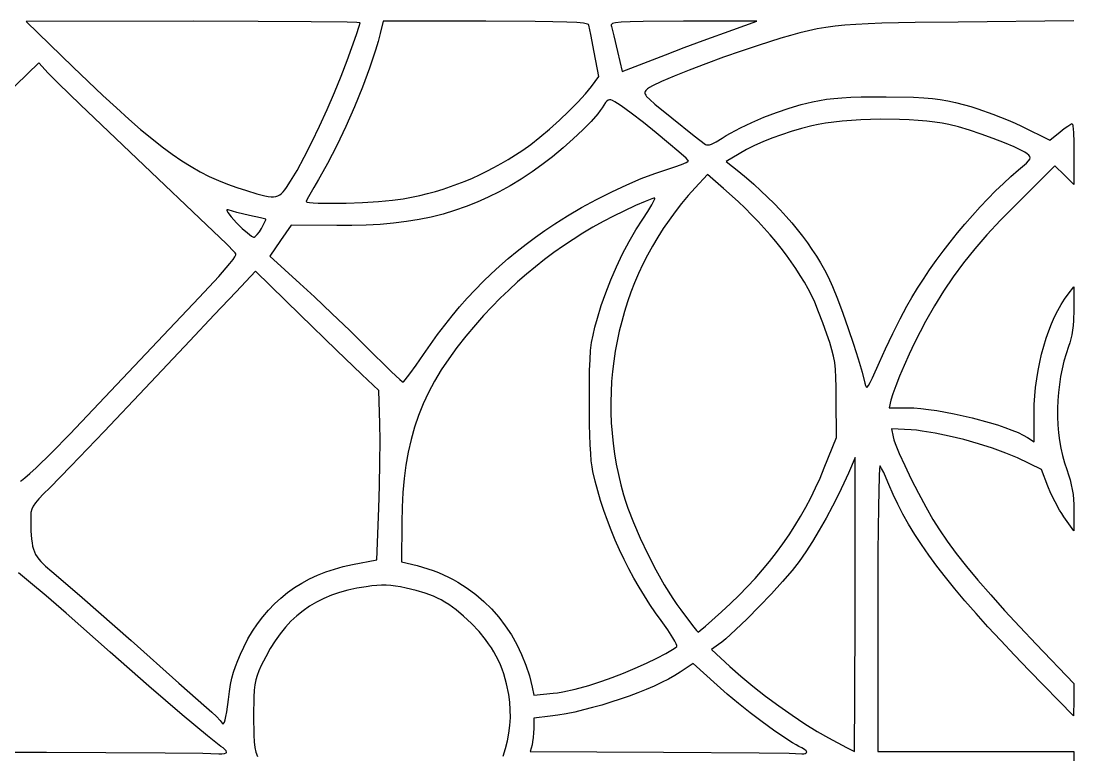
# Model space of a CAD drawing. Extents: x 0 to 2298, y -1902 to 396.
# Drawn here: x 1477 to 2298, y -745 to -172 of the extents above; entities that cross this region are included whole.
import ezdxf

# ---------------------------------------------------------------- set-up
doc = ezdxf.new("R2010")
doc.units = 0

msp = doc.modelspace()

# ---------------------------------------------------------------- linework, layer by layer
at = {"layer": 'Layer 1'}
for p, q in [((1611.0415, -171.833744), (1480.6015, -172.05558)), ((1480.6015, -172.05558), (1517.2044, -207.54938)), ((1661.616798, -171.913466), (1611.0415, -171.833744)), ((1703.020487, -172.138768), (1661.616798, -171.913466)), ((1730.989183, -172.488853), (1703.020487, -172.138768)), ((1738.6031, -172.70419), (1730.989183, -172.488853)), ((1759.22818, -171.833594), (1756.78798, -181.372544)), ((1839.08918, -171.833594), (1759.22818, -171.833594)), ((1877.688673, -171.972242), (1839.08918, -171.833594)), ((1891.591557, -172.161149), (1877.688673, -171.972242)), ((1902.312477, -172.443644), (1891.591557, -172.161149)), ((1910.163391, -172.830124), (1902.312477, -172.443644)), ((1944.933637, -172.415774), (1940.483493, -172.905806)), ((1951.931433, -172.102517), (1944.933637, -172.415774)), ((1962.004608, -171.927041), (1951.931433, -172.102517)), ((1993.488, -171.833454), (1962.004608, -171.927041)), ((2050.7217, -171.833454), (1993.488, -171.833454)), ((2031.8656, -178.488534), (2050.7217, -171.833454)), ((2207.771888, -172.497012), (2174.302267, -172.841898)), ((2298.059188, -171.387832), (2207.771888, -172.497012)), ((1738.236962, -182.121399), (1740.444939, -175.650018)), ((1741.2595, -172.942924), (1738.6031, -172.70419)), ((1740.444939, -175.650018), (1741.2595, -172.942924)), ((1915.456258, -173.330989), (1910.163391, -172.830124)), ((1918.503035, -173.956636), (1915.456258, -173.330989)), ((1919.281626, -174.319502), (1918.503035, -173.956636)), ((1919.61568, -174.717464), (1919.281626, -174.319502)), ((1921.140801, -182.038089), (1919.61568, -174.717464)), ((1937.115251, -174.572177), (1937.0409, -175.160183)), ((1937.0409, -175.160183), (1937.1417, -175.826504)), ((1937.430721, -174.05761), (1937.115251, -174.572177)), ((1937.1417, -175.826504), (1939.082765, -183.091649)), ((1938.053273, -173.611609), (1937.430721, -174.05761)), ((1939.048876, -173.229299), (1938.053273, -173.611609)), ((1940.483493, -172.905806), (1939.048876, -173.229299)), ((2008.656082, -186.835208), (2031.86567, -178.488604)), ((2031.86567, -178.488604), (2031.8656, -178.488534)), ((2090.904606, -179.176589), (2084.112169, -180.857478)), ((2097.616439, -177.756965), (2090.904606, -179.176589)), ((2104.463441, -176.573909), (2097.616439, -177.756965)), ((2111.661388, -175.602723), (2104.463441, -176.573909)), ((2119.426054, -174.818713), (2111.661388, -175.602723)), ((2127.973212, -174.197181), (2119.426054, -174.818713)), ((2137.518638, -173.713429), (2127.973212, -174.197181)), ((2148.278107, -173.342763), (2137.518638, -173.713429)), ((2174.302267, -172.841898), (2148.278107, -173.342763)), ((1731.055, -202.447124), (1738.236962, -182.121399)), ((1755.099459, -187.61027), (1753.127253, -194.224294)), ((1756.78798, -181.372544), (1755.099459, -187.61027)), ((1923.83056, -196.013764), (1921.140801, -182.038089)), ((1939.082765, -183.091649), (1942.02209, -195.348104)), ((1993.900534, -192.370714), (2008.656082, -186.835208)), ((2069.422384, -185.101836), (2051.820888, -190.687612)), ((2077.023353, -182.824328), (2069.422384, -185.101836)), ((2084.112169, -180.857478), (2077.023353, -182.824328)), ((1753.127253, -194.224294), (1748.424069, -208.360272)), ((1927.37994, -214.869864), (1923.83056, -196.013764)), ((1942.02209, -195.348104), (1945.57147, -211.098504)), ((1979.29057, -198.010204), (1993.900534, -192.370714)), ((2038.522441, -195.075818), (2024.670266, -199.921557)), ((2051.820888, -190.687612), (2038.522441, -195.075818)), ((1490.35971, -204.221324), (1463.51751, -230.619824)), ((1497.6803, -212.207424), (1490.35971, -204.221324)), ((1726.428488, -214.53242), (1731.055, -202.447124)), ((1945.57147, -211.098504), (1979.29057, -198.010204)), ((2010.896077, -204.975265), (1997.831588, -209.987374)), ((2024.670266, -199.921557), (2010.896077, -204.975265)), ((1505.839739, -220.384155), (1497.6803, -212.207424)), ((1517.2044, -207.54938), (1540.506702, -229.793202)), ((1748.424069, -208.360272), (1742.863003, -223.338542)), ((1997.831588, -209.987374), (1986.108511, -214.70832)), ((1522.692362, -236.692574), (1505.839739, -220.384155)), ((1721.162475, -227.379415), (1726.428488, -214.53242)), ((1921.6122, -222.634124), (1927.37994, -214.869864)), ((1976.35856, -218.888535), (1969.213448, -222.278455)), ((1986.108511, -214.70832), (1976.35856, -218.888535)), ((1540.506702, -229.793202), (1550.970794, -239.463053)), ((1715.44933, -240.564363), (1721.162475, -227.379415)), ((1742.863003, -223.338542), (1736.628631, -238.717169)), ((1910.91898, -234.894036), (1916.885599, -228.372838)), ((1916.885599, -228.372838), (1921.6122, -222.634124)), ((1963.294501, -227.16576), (1963.25984, -227.839067)), ((1963.25984, -227.839067), (1963.464345, -228.590364)), ((1963.542333, -226.539247), (1963.294501, -227.16576)), ((1963.464345, -228.590364), (1963.934013, -229.450846)), ((1963.977339, -225.928332), (1963.542333, -226.539247)), ((1963.934013, -229.450846), (1964.694842, -230.451708)), ((1965.304888, -224.628512), (1963.977339, -225.928332)), ((1966.815117, -223.599064), (1965.304888, -224.628512)), ((1969.213448, -222.278455), (1966.815117, -223.599064)), ((1572.6609, -284.304124), (1522.692362, -236.692574)), ((1904.052892, -241.877966), (1910.91898, -234.894036)), ((1932.65829, -235.267595), (1930.04132, -239.271044)), ((1933.695112, -234.07306), (1932.65829, -235.267595)), ((1934.672144, -233.364658), (1933.695112, -234.07306)), ((1935.680371, -233.103394), (1934.672144, -233.364658)), ((1936.810781, -233.250273), (1935.680371, -233.103394)), ((1938.154362, -233.766302), (1936.810781, -233.250273)), ((1939.8021, -234.612484), (1938.154362, -233.766302)), ((1941.919392, -235.883807), (1939.8021, -234.612484)), ((1944.854922, -237.878482), (1941.919392, -235.883807)), ((1952.64777, -243.603747), (1944.854922, -237.878482)), ((1964.694842, -230.451708), (1967.193963, -232.999359)), ((1967.193963, -232.999359), (1971.16968, -236.482883)), ((1971.16968, -236.482883), (1984.382788, -247.255812)), ((2075.80685, -239.578198), (2085.252216, -236.750235)), ((2085.252216, -236.750235), (2093.969688, -234.611182)), ((2093.969688, -234.611182), (2099.423308, -233.548363)), ((2099.423308, -233.548363), (2104.947115, -232.680517)), ((2104.947115, -232.680517), (2110.75688, -231.994645)), ((2110.75688, -231.994645), (2117.068375, -231.477749)), ((2117.068375, -231.477749), (2124.097373, -231.116832)), ((2124.097373, -231.116832), (2132.059643, -230.898896)), ((2132.059643, -230.898896), (2151.647088, -230.839972)), ((2151.647088, -230.839972), (2172.908691, -231.155395)), ((2172.908691, -231.155395), (2180.85406, -231.498981)), ((2180.85406, -231.498981), (2187.639988, -232.032341)), ((2187.639988, -232.032341), (2193.739609, -232.804868)), ((2193.739609, -232.804868), (2199.62606, -233.865955)), ((2199.62606, -233.865955), (2205.772474, -235.264995)), ((2205.772474, -235.264995), (2212.651988, -237.051382)), ((2212.651988, -237.051382), (2217.560981, -238.412292)), ((1550.970794, -239.463053), (1560.746633, -248.238953)), ((1709.481425, -253.663524), (1715.44933, -240.564363)), ((1736.628631, -238.717169), (1729.905528, -254.054218)), ((1896.627887, -249.004874), (1904.052892, -241.877966)), ((1926.522271, -244.073013), (1921.355051, -249.943433)), ((1928.509589, -241.518162), (1926.522271, -244.073013)), ((1930.04132, -239.271044), (1928.509589, -241.518162)), ((1962.11479, -250.919998), (1952.64777, -243.603747)), ((2056.146638, -246.728932), (2065.987141, -242.95209)), ((2065.987141, -242.95209), (2075.80685, -239.578198)), ((2217.560981, -238.412292), (2223.015894, -240.118952)), ((2223.015894, -240.118952), (2234.835588, -244.288769)), ((2234.835588, -244.288769), (2246.655282, -248.999318)), ((1560.746633, -248.238953), (1569.911557, -256.17647)), ((1703.451129, -266.253153), (1709.481425, -253.663524)), ((1729.905528, -254.054218), (1722.878268, -268.907753)), ((1888.984515, -255.955007), (1896.627887, -249.004874)), ((1921.355051, -249.943433), (1914.888009, -256.557349)), ((1972.190129, -258.958953), (1962.11479, -250.919998)), ((1984.382788, -247.255812), (2001.713725, -261.176024)), ((2037.81745, -254.919541), (2046.638891, -250.765743)), ((2046.638891, -250.765743), (2056.146638, -246.728932)), ((2093.53438, -253.469204), (2085.452974, -255.577077)), ((2098.622489, -252.333216), (2093.53438, -253.469204)), ((2104.343284, -251.337933), (2098.622489, -252.333216)), ((2110.606751, -250.48368), (2104.343284, -251.337933)), ((2117.322878, -249.770783), (2110.606751, -250.48368)), ((2124.401654, -249.199566), (2117.322878, -249.770783)), ((2131.753065, -248.770354), (2124.401654, -249.199566)), ((2146.913742, -248.339246), (2131.753065, -248.770354)), ((2162.084813, -248.48006), (2146.913742, -248.339246)), ((2169.449214, -248.765749), (2162.084813, -248.48006)), ((2176.546175, -249.195394), (2169.449214, -248.765749)), ((2183.285685, -249.769318), (2176.546175, -249.195394)), ((2189.577731, -250.487848), (2183.285685, -249.769318)), ((2195.3323, -251.351309), (2189.577731, -250.487848)), ((2200.45938, -252.360024), (2195.3323, -251.351309)), ((2207.948507, -254.269879), (2200.45938, -252.360024)), ((2216.573679, -256.866047), (2207.948507, -254.269879)), ((2246.655282, -248.999318), (2252.110195, -251.381893)), ((2252.110195, -251.381893), (2257.019188, -253.689082)), ((2257.019188, -253.689082), (2279.202788, -264.559082)), ((2290.457503, -255.623254), (2293.372567, -253.578204)), ((2293.372567, -253.578204), (2295.580529, -252.198664)), ((2295.580529, -252.198664), (2296.727838, -251.692602)), ((2296.727838, -251.692602), (2296.976104, -252.175701)), ((2296.976104, -252.175701), (2297.216571, -253.560874)), ((2297.216571, -253.560874), (2297.642913, -258.652702)), ((1569.911557, -256.17647), (1578.542907, -263.331171)), ((1874.404871, -268.045935), (1881.463327, -262.408611)), ((1881.463327, -262.408611), (1888.984515, -255.955007)), ((1914.888009, -256.557349), (1907.4695, -263.589806)), ((1981.807933, -266.85233), (1972.190129, -258.958953)), ((2001.713725, -261.176024), (2010.559388, -268.108412)), ((2023.647688, -263.006182), (2026.645504, -261.056823)), ((2026.645504, -261.056823), (2030.035866, -259.047348)), ((2030.035866, -259.047348), (2037.81745, -254.919541)), ((2069.872475, -260.406335), (2062.477367, -263.091326)), ((2077.548341, -257.89552), (2069.872475, -260.406335)), ((2085.452974, -255.577077), (2077.548341, -257.89552)), ((2225.786372, -259.940553), (2216.573679, -256.866047)), ((2235.038061, -263.285426), (2225.786372, -259.940553)), ((2279.202788, -264.559082), (2287.188888, -258.125842)), ((2287.188888, -258.125842), (2290.457503, -255.623254)), ((2297.642913, -258.652702), (2297.944473, -266.198605)), ((1578.542907, -263.331171), (1586.71802, -269.758623)), ((1586.71802, -269.758623), (1594.514237, -275.514392)), ((1697.550812, -277.909508), (1703.451129, -266.253153)), ((1722.878268, -268.907753), (1715.731427, -282.83584)), ((1868.1497, -272.547224), (1874.404871, -268.045935)), ((1899.447874, -270.71585), (1891.171484, -277.610524)), ((1907.4695, -263.589806), (1899.447874, -270.71585)), ((1989.902348, -273.731849), (1981.807933, -266.85233)), ((2010.559388, -268.108412), (2011.294652, -268.389606)), ((2011.294652, -268.389606), (2012.323676, -268.403038)), ((2012.323676, -268.403038), (2013.628261, -268.151306)), ((2013.628261, -268.151306), (2015.190209, -267.63701)), ((2015.190209, -267.63701), (2019.013407, -265.831126)), ((2019.013407, -265.831126), (2023.647688, -263.006182)), ((2048.7374, -268.911047), (2042.496526, -272.009382)), ((2055.415012, -265.932296), (2048.7374, -268.911047)), ((2062.477367, -263.091326), (2055.415012, -265.932296)), ((2243.780221, -266.692693), (2235.038061, -263.285426)), ((2251.464328, -269.95438), (2243.780221, -266.692693)), ((2257.541855, -272.862515), (2251.464328, -269.95438)), ((2297.944473, -266.198605), (2298.058858, -275.429102)), ((1594.514237, -275.514392), (1602.008897, -280.654048)), ((1691.972846, -288.208846), (1697.550812, -277.909508)), ((1856.730344, -279.700144), (1868.1497, -272.547224)), ((1891.171484, -277.610524), (1882.988682, -283.948873)), ((1995.407522, -278.729227), (1989.902348, -273.731849)), ((1996.856064, -280.250776), (1995.407522, -278.729227)), ((2036.74438, -275.209104), (2026.76176, -281.198674)), ((2042.496526, -272.009382), (2036.74438, -275.209104)), ((2259.806738, -274.119008), (2257.541855, -272.862515)), ((2261.46428, -275.209124), (2259.806738, -274.119008)), ((2262.825201, -276.343884), (2261.46428, -275.209124)), ((2263.699982, -277.340858), (2262.825201, -276.343884)), ((2264.018435, -278.332629), (2263.699982, -277.340858)), ((2263.710372, -279.45178), (2264.018435, -278.332629)), ((2298.058858, -275.429102), (2298.058858, -299.165602)), ((1621.326131, -330.695578), (1572.6609, -284.304124)), ((1602.008897, -280.654048), (1609.279338, -285.233156)), ((1609.279338, -285.233156), (1616.402901, -289.307285)), ((1715.731427, -282.83584), (1712.170843, -289.314736)), ((1839.929505, -288.950165), (1845.508555, -286.054974)), ((1845.508555, -286.054974), (1851.103202, -282.973908)), ((1851.103202, -282.973908), (1856.730344, -279.700144)), ((1882.988682, -283.948873), (1875.24782, -289.405944)), ((1971.046744, -290.531587), (1980.3981, -287.409424)), ((1980.3981, -287.409424), (1986.588705, -285.405969)), ((1986.588705, -285.405969), (1991.822637, -283.527295)), ((1991.822637, -283.527295), (1995.559177, -281.981376)), ((1995.559177, -281.981376), (1996.696948, -281.398191)), ((1996.696948, -281.398191), (1997.2576, -280.976184)), ((1997.2576, -280.976184), (1996.856064, -280.250776)), ((2026.76176, -281.198674), (2036.52254, -289.184774)), ((2283.195848, -284.746262), (2252.360648, -315.359662)), ((2254.8092, -287.853824), (2260.933947, -282.602549)), ((2260.933947, -282.602549), (2262.705606, -280.830893)), ((2262.705606, -280.830893), (2263.710372, -279.45178)), ((2290.738268, -292.066852), (2283.195848, -284.746262)), ((1616.402901, -289.307285), (1623.456923, -292.932)), ((1623.456923, -292.932), (1630.518745, -296.16287)), ((1686.9096, -296.727424), (1691.972846, -288.208846)), ((1708.64958, -295.396544), (1704.913031, -301.621821)), ((1712.170843, -289.314736), (1708.64958, -295.396544)), ((1823.116962, -296.588731), (1828.750606, -294.21022)), ((1828.750606, -294.21022), (1834.349154, -291.666305)), ((1834.349154, -291.666305), (1839.929505, -288.950165)), ((1866.673223, -295.004588), (1858.144772, -300.160644)), ((1875.24782, -289.405944), (1866.673223, -295.004588)), ((1949.21409, -299.521139), (1960.533358, -294.626018)), ((1960.533358, -294.626018), (1971.046744, -290.531587)), ((2012.121324, -291.402924), (2002.582374, -301.829224)), ((2024.766024, -302.494724), (2012.121324, -291.402924)), ((2036.52254, -289.184774), (2042.481357, -294.14007)), ((2042.481357, -294.14007), (2048.214002, -299.108038)), ((2242.983448, -298.434277), (2248.936294, -292.958824)), ((2248.936294, -292.958824), (2254.8092, -287.853824)), ((2298.058858, -299.165602), (2290.738268, -292.066852)), ((1630.518745, -296.16287), (1637.665706, -299.055462)), ((1637.665706, -299.055462), (1644.975145, -301.665343)), ((1644.975145, -301.665343), (1652.5244, -304.04808)), ((1681.037286, -305.077538), (1682.367109, -303.467223)), ((1682.367109, -303.467223), (1683.757373, -301.545925)), ((1683.757373, -301.545925), (1686.909, -296.72749)), ((1686.909, -296.72749), (1686.9096, -296.727424)), ((1704.913031, -301.621821), (1701.883582, -306.932031)), ((1799.893489, -304.585236), (1805.836487, -302.800093)), ((1805.836487, -302.800093), (1811.676801, -300.876844)), ((1811.676801, -300.876844), (1817.431327, -298.808665)), ((1817.431327, -298.808665), (1823.116962, -296.588731)), ((1858.144772, -300.160644), (1849.625424, -304.88386)), ((1937.445087, -305.045374), (1949.21409, -299.521139)), ((2002.582374, -301.829224), (1997.141551, -307.915965)), ((2036.055416, -312.639401), (2024.766024, -302.494724)), ((2048.214002, -299.108038), (2053.723076, -304.090953)), ((2236.979908, -304.245088), (2242.983448, -298.434277)), ((1652.5244, -304.04808), (1660.62576, -306.435851)), ((1660.62576, -306.435851), (1666.88137, -308.051528)), ((1666.88137, -308.051528), (1669.435629, -308.543022)), ((1669.435629, -308.543022), (1671.67078, -308.809323)), ((1671.67078, -308.809323), (1673.634269, -308.839706)), ((1673.634269, -308.839706), (1675.373537, -308.623449)), ((1675.373537, -308.623449), (1676.93603, -308.149827)), ((1676.93603, -308.149827), (1678.36919, -307.408116)), ((1678.36919, -307.408116), (1679.720461, -306.387595)), ((1679.720461, -306.387595), (1681.037286, -305.077538)), ((1699.852395, -310.744849), (1699.11063, -312.477944)), ((1701.883582, -306.932031), (1699.852395, -310.744849)), ((1755.543625, -312.509142), (1766.474691, -311.577171)), ((1766.474691, -311.577171), (1774.75673, -310.481424)), ((1774.7567, -310.481224), (1787.631849, -307.768498)), ((1774.75673, -310.481424), (1774.7567, -310.481224)), ((1787.631849, -307.768498), (1793.830909, -306.239096)), ((1793.830909, -306.239096), (1799.893489, -304.585236)), ((1841.078132, -309.183986), (1832.465854, -313.07077)), ((1849.625424, -304.88386), (1841.078132, -309.183986)), ((1913.982473, -317.29488), (1925.582499, -311.027147)), ((1925.582499, -311.027147), (1937.445087, -305.045374)), ((1968.796035, -310.349138), (1963.478899, -312.421923)), ((1968.664324, -315.111693), (1970.588057, -311.47565)), ((1970.365354, -309.87167), (1968.796035, -310.349138)), ((1971.07679, -309.815344), (1970.365354, -309.87167)), ((1970.588057, -311.47565), (1971.031296, -310.366034)), ((1971.031296, -310.366034), (1971.07679, -309.815344)), ((1997.141551, -307.915965), (1991.925637, -314.151578)), ((2053.723076, -304.090953), (2059.011179, -309.09109)), ((2059.011179, -309.09109), (2064.080911, -314.110722)), ((2224.937731, -316.732402), (2230.95492, -310.356161)), ((2230.95492, -310.356161), (2236.979908, -304.245088)), ((1637.160396, -319.135221), (1637.085982, -319.351153)), ((1637.085982, -319.351153), (1637.286154, -320.088151)), ((1637.353744, -319.024899), (1637.160396, -319.135221)), ((1637.286154, -320.088151), (1637.938664, -321.212495)), ((1638.10504, -319.132784), (1637.353744, -319.024899)), ((1644.84331, -321.073844), (1638.10504, -319.132784)), ((1699.11063, -312.477944), (1699.277894, -312.73476)), ((1699.277894, -312.73476), (1699.767635, -312.96489)), ((1699.767635, -312.96489), (1701.642245, -313.347524)), ((1701.642245, -313.347524), (1704.589857, -313.630723)), ((1704.589857, -313.630723), (1708.465866, -313.819359)), ((1708.465866, -313.819359), (1718.424653, -313.932444)), ((1718.424653, -313.932444), (1730.361767, -313.725773)), ((1730.361767, -313.725773), (1743.120371, -313.23834)), ((1743.120371, -313.23834), (1755.543625, -312.509142)), ((1814.898155, -319.643307), (1805.868645, -322.348556)), ((1823.751543, -316.553961), (1814.898155, -319.643307)), ((1832.465854, -313.07077), (1823.751543, -316.553961)), ((1903.001158, -323.676998), (1913.982473, -317.29488)), ((1946.89669, -320.019844), (1938.725861, -324.031147)), ((1955.915684, -315.742544), (1946.89669, -320.019844)), ((1963.478899, -312.421923), (1955.915684, -315.742544)), ((1961.75968, -326.231244), (1965.617546, -320.203536)), ((1965.617546, -320.203536), (1968.664324, -315.111693)), ((1991.925637, -314.151578), (1986.935973, -320.530253)), ((2041.428447, -317.766004), (2036.055416, -312.639401)), ((2046.616902, -322.924452), (2041.428447, -317.766004)), ((2064.080911, -314.110722), (2068.934871, -319.152127)), ((2068.934871, -319.152127), (2073.57566, -324.217577)), ((2218.957586, -323.338715), (2224.937731, -316.732402)), ((2252.360648, -315.359662), (2240.732021, -327.192805)), ((1637.938664, -321.212495), (1640.538304, -324.529636)), ((1640.538304, -324.529636), (1644.76012, -329.115404)), ((1654.74274, -323.347664), (1644.84331, -321.073844)), ((1663.505272, -325.205543), (1654.74274, -323.347664)), ((1667.60924, -326.231534), (1663.505272, -325.205543)), ((1664.2817, -333.552124), (1666.860545, -328.477625)), ((1666.860545, -328.477625), (1667.494857, -326.907442)), ((1667.494857, -326.907442), (1667.60924, -326.231534)), ((1777.352939, -328.257218), (1767.248495, -329.523571)), ((1787.133082, -326.645763), (1777.352939, -328.257218)), ((1796.625969, -324.679459), (1787.133082, -326.645763)), ((1805.868645, -322.348556), (1796.625969, -324.679459)), ((1892.9947, -330.001924), (1903.001158, -323.676998)), ((1930.684038, -328.245546), (1922.770247, -332.663367)), ((1938.725861, -324.031147), (1930.684038, -328.245546)), ((1956.25838, -334.744222), (1961.75968, -326.231244)), ((1982.1739, -327.046183), (1977.640757, -333.693559)), ((1986.935973, -320.530253), (1982.1739, -327.046183)), ((2051.618182, -328.111495), (2046.616902, -322.924452)), ((2056.429687, -333.323883), (2051.618182, -328.111495)), ((2073.57566, -324.217577), (2078.005877, -329.309349)), ((2213.043731, -330.140004), (2218.957586, -323.338715)), ((2240.732021, -327.192805), (2230.208243, -338.524209)), ((1636.767991, -345.603663), (1621.326131, -330.695578)), ((1644.76012, -329.115404), (1649.179503, -333.503593)), ((1649.179503, -333.503593), (1653.162146, -337.101483)), ((1660.760082, -338.404751), (1662.531305, -336.217586)), ((1662.531305, -336.217586), (1664.28173, -333.552084)), ((1664.28173, -333.552084), (1664.2817, -333.552124)), ((1687.35302, -330.889272), (1679.14509, -343.090272)), ((1722.84682, -331.332944), (1687.35302, -330.889272)), ((1734.618913, -331.349509), (1722.84682, -331.332944)), ((1745.918527, -331.059968), (1734.618913, -331.349509)), ((1756.782706, -330.454571), (1745.918527, -331.059968)), ((1767.248495, -329.523571), (1756.782706, -330.454571)), ((1877.872666, -340.455666), (1885.326776, -335.171771)), ((1885.326776, -335.171771), (1892.9947, -330.001924)), ((1922.770247, -332.663367), (1914.983513, -337.284935)), ((1950.941665, -343.881103), (1956.25838, -334.744222)), ((1977.640757, -333.693559), (1973.337886, -340.466572)), ((2061.048817, -338.558368), (2056.429687, -333.323883)), ((2078.005877, -329.309349), (2082.228124, -334.429717)), ((2082.228124, -334.429717), (2086.244998, -339.580956)), ((2207.225412, -337.101174), (2213.043731, -330.140004)), ((1653.162146, -337.101483), (1656.271327, -339.534734)), ((1656.271327, -339.534734), (1657.361892, -340.197638)), ((1657.361892, -340.197638), (1658.07032, -340.429004)), ((1658.07032, -340.429004), (1658.564685, -340.28819)), ((1658.564685, -340.28819), (1659.196831, -339.884813)), ((1659.196831, -339.884813), (1660.760082, -338.404751)), ((1679.14509, -343.090272), (1670.71532, -355.291272)), ((1870.622624, -345.863683), (1877.872666, -340.455666)), ((1907.322864, -342.110574), (1899.787324, -347.140609)), ((1914.983513, -337.284935), (1907.322864, -342.110574)), ((1945.869325, -353.496312), (1950.941665, -343.881103)), ((1973.337886, -340.466572), (1969.266627, -347.359413)), ((2065.472974, -343.811699), (2061.048817, -338.558368)), ((2069.699557, -349.080628), (2065.472974, -343.811699)), ((2086.244998, -339.580956), (2090.059101, -344.76534)), ((2090.059101, -344.76534), (2093.673032, -349.985146)), ((2195.992369, -351.362777), (2201.531876, -344.18713)), ((2201.531876, -344.18713), (2207.225412, -337.101174)), ((2230.208243, -338.524209), (2220.646334, -349.538452)), ((1643.2047, -351.964124), (1636.767991, -345.603663)), ((1643.758255, -352.615404), (1643.2047, -351.964124)), ((1644.118122, -353.306331), (1643.758255, -352.615404)), ((1856.695746, -357.092383), (1863.5669, -351.405897)), ((1863.5669, -351.405897), (1870.622624, -345.863683)), ((1892.37592, -352.375366), (1885.087677, -357.815169)), ((1899.787324, -347.140609), (1892.37592, -352.375366)), ((1969.266627, -347.359413), (1965.428319, -354.366274)), ((2073.725967, -354.361906), (2069.699557, -349.080628)), ((2093.673032, -349.985146), (2097.089392, -355.242647)), ((2190.636136, -358.593019), (2195.992369, -351.362777)), ((2220.646334, -349.538452), (2211.90331, -360.420112)), ((1630.78195, -370.986374), (1639.539309, -361.002901)), ((1639.539309, -361.002901), (1641.994895, -357.885191)), ((1641.994895, -357.885191), (1643.440512, -355.714405)), ((1643.440512, -355.714405), (1644.080231, -354.263725)), ((1644.080231, -354.263725), (1644.118122, -353.306331)), ((1670.71532, -355.291272), (1694.22992, -376.587572)), ((1849.999415, -362.933214), (1856.695746, -357.092383)), ((1885.087677, -357.815169), (1877.921623, -363.460343)), ((1941.101149, -363.444269), (1945.869325, -353.496312)), ((1965.428319, -354.366274), (1961.824304, -361.481346)), ((2077.549605, -359.652282), (2073.725967, -354.361906)), ((2081.167871, -364.948508), (2077.549605, -359.652282)), ((2097.089392, -355.242647), (2100.31078, -360.540119)), ((2100.31078, -360.540119), (2103.339796, -365.879836)), ((2185.492423, -365.842761), (2190.636136, -358.593019)), ((2211.90331, -360.420112), (2203.836192, -371.353766)), ((1659.61925, -367.049034), (1644.31255, -383.021234)), ((1694.44755, -400.989934), (1659.61925, -367.049034)), ((1837.092225, -375.118211), (1843.468157, -368.938465)), ((1843.468157, -368.938465), (1849.999415, -362.933214)), ((1870.876783, -369.311213), (1863.952182, -375.368104)), ((1877.921623, -363.460343), (1870.876783, -369.311213)), ((1936.696927, -373.579398), (1941.101149, -363.444269)), ((1958.455922, -368.69882), (1955.324514, -376.012887)), ((1961.824304, -361.481346), (1958.455922, -368.69882)), ((2084.578165, -370.247335), (2081.167871, -364.948508)), ((2103.339796, -365.879836), (2106.17904, -371.264074)), ((2180.590478, -373.076908), (2185.492423, -365.842761)), ((1615.535872, -387.479378), (1630.78195, -370.986374)), ((1694.22992, -376.587572), (1705.640604, -387.090116)), ((1830.86187, -381.482527), (1837.092225, -375.118211)), ((1863.952182, -375.368104), (1857.146848, -381.631341)), ((1932.716448, -383.756122), (1936.696927, -373.579398)), ((1955.324514, -376.012887), (1952.431419, -383.41774)), ((2087.777888, -375.545513), (2084.578165, -370.247335)), ((2090.764441, -380.839792), (2087.777888, -375.545513)), ((2106.17904, -371.264074), (2109.592803, -378.805632)), ((2175.959544, -380.260365), (2180.590478, -373.076908)), ((2203.836192, -371.353766), (2196.301996, -382.52399)), ((1644.31255, -383.021234), (1627.314374, -400.962199)), ((1824.767345, -388.041486), (1830.86187, -381.482527)), ((1857.146848, -381.631341), (1850.459805, -388.101248)), ((1929.219503, -393.828863), (1932.716448, -383.756122)), ((1952.431419, -383.41774), (1949.777979, -390.907568)), ((2093.535224, -386.126924), (2090.764441, -380.839792)), ((2109.592803, -378.805632), (2113.523896, -388.504891)), ((2171.62887, -387.358035), (2175.959544, -380.260365)), ((2196.301996, -382.52399), (2189.157742, -394.115363)), ((2290.764082, -388.670153), (2293.622058, -384.794372)), ((2293.622058, -384.794372), (2298.058778, -379.248472)), ((2298.058778, -379.248472), (2298.058778, -396.995372)), ((1592.168512, -412.296468), (1615.535872, -387.479378)), ((1705.640604, -387.090116), (1719.13102, -399.880347)), ((1818.7989, -394.805162), (1824.767345, -388.041486)), ((1850.459805, -388.101248), (1843.890081, -394.778151)), ((1926.26588, -403.652044), (1929.219503, -393.828863)), ((1949.777979, -390.907568), (1947.365533, -398.476564)), ((2095.840235, -391.243022), (2093.535224, -386.126924)), ((2098.831551, -398.605211), (2095.840235, -391.243022)), ((2113.523896, -388.504891), (2117.740952, -399.691145)), ((2167.6277, -394.334824), (2171.62887, -387.358035)), ((2189.157742, -394.115363), (2182.260448, -406.312462)), ((2285.399079, -397.616253), (2288.019839, -392.955054)), ((2288.019839, -392.955054), (2290.764082, -388.670153)), ((1627.314374, -400.962199), (1608.15325, -421.398834)), ((1722.814841, -428.691751), (1694.44755, -400.989934)), ((1719.13102, -399.880347), (1733.037386, -413.336091)), ((1807.20126, -408.986968), (1812.946787, -401.783632)), ((1812.946787, -401.783632), (1818.7989, -394.805162)), ((1837.4367, -401.662375), (1831.09869, -408.754244)), ((1843.890081, -394.778151), (1837.4367, -401.662375)), ((1947.365533, -398.476564), (1945.195422, -406.118919)), ((2102.11403, -407.215232), (2098.831551, -398.605211)), ((2117.740952, -399.691145), (2122.012601, -411.693686)), ((2162.459509, -404.158129), (2167.62764, -394.334974)), ((2167.62764, -394.334974), (2167.6277, -394.334824)), ((2282.91155, -402.620931), (2285.399079, -397.616253)), ((2298.058778, -396.995372), (2297.805746, -405.494452)), ((1801.552568, -416.425246), (1807.20126, -408.986968)), ((1831.09869, -408.754244), (1823.546518, -417.704643)), ((1922.862083, -416.854741), (1924.343012, -410.683633)), ((1924.343012, -410.683633), (1926.26588, -403.652044)), ((1945.195422, -406.118919), (1943.268986, -413.828824)), ((2105.292524, -416.074824), (2102.11403, -407.215232)), ((2156.72989, -415.686661), (2162.459509, -404.158129)), ((2182.260448, -406.312462), (2178.022166, -414.366145)), ((2278.375181, -413.529442), (2280.567001, -407.936268)), ((2280.567001, -407.936268), (2282.91155, -402.620931)), ((2297.485556, -409.395651), (2297.032785, -413.078484)), ((2297.805746, -405.494452), (2297.485556, -409.395651)), ((1514.5397, -494.161124), (1592.168512, -412.296468)), ((1733.037386, -413.336091), (1745.69592, -425.835172)), ((1795.990964, -424.10854), (1801.552568, -416.425246)), ((1823.546518, -417.704643), (1816.601361, -426.534484)), ((1921.765901, -422.739887), (1922.862083, -416.854741)), ((1943.268986, -413.828824), (1941.587567, -421.60047)), ((2107.517817, -422.661436), (2105.292524, -416.074824)), ((2122.012601, -411.693686), (2126.107474, -423.841807)), ((2151.125071, -427.464776), (2156.72989, -415.686661)), ((2178.022166, -414.366145), (2173.726689, -422.991749)), ((2276.345838, -419.367633), (2278.375181, -413.529442)), ((2296.444834, -416.553348), (2295.719101, -419.830636)), ((2297.032785, -413.078484), (2296.444834, -416.553348)), ((1608.15325, -421.398834), (1573.411647, -458.317273)), ((1745.69592, -425.835172), (1765.633445, -445.439934)), ((1790.5067, -432.046924), (1795.990964, -424.10854)), ((1816.601361, -426.534484), (1810.246323, -435.289587)), ((1920.997273, -428.913594), (1921.765901, -422.739887)), ((1941.587567, -421.60047), (1940.152504, -429.428049)), ((2109.243979, -428.254986), (2107.517817, -422.661436)), ((2126.107474, -423.841807), (2129.7942, -435.464801)), ((2173.726689, -422.991749), (2169.524798, -431.846123)), ((2272.813578, -431.647787), (2274.48872, -425.418022)), ((2274.48872, -425.418022), (2276.345838, -419.367633)), ((2293.843898, -425.834072), (2291.925519, -431.394755)), ((2294.852989, -422.920746), (2293.843898, -425.834072)), ((2295.719101, -419.830636), (2294.852989, -422.920746)), ((1742.36415, -447.575534), (1722.814841, -428.691751)), ((1784.770254, -440.368894), (1790.50682, -432.046572)), ((1790.50682, -432.046572), (1790.5067, -432.046924)), ((1810.246323, -435.289587), (1804.464506, -444.015771)), ((1920.499009, -435.950382), (1920.997273, -428.913594)), ((1940.152504, -429.428049), (1938.965138, -437.305752)), ((2110.533401, -433.318212), (2109.243979, -428.254986)), ((2111.448475, -438.313849), (2110.533401, -433.318212)), ((2146.33134, -438.036674), (2151.125071, -427.464776)), ((2169.524798, -431.846123), (2165.567273, -440.586112)), ((2271.330159, -438.024108), (2272.813578, -431.647787)), ((2291.925519, -431.394755), (2290.247284, -437.158537)), ((1779.886383, -447.214617), (1784.770254, -440.368894)), ((1920.213915, -444.424772), (1920.499009, -435.950382)), ((1938.965138, -437.305752), (1938.026809, -445.227771)), ((2112.051592, -443.704633), (2111.448475, -438.313849)), ((2129.7942, -435.464801), (2132.841412, -445.891959)), ((2140.91371, -450.241141), (2146.33134, -438.036674)), ((2165.567273, -440.586112), (2162.004895, -448.868564)), ((2270.048211, -444.514165), (2271.330159, -438.024108)), ((2288.810166, -443.094547), (2287.61514, -449.171913)), ((2290.247284, -437.158537), (2288.810166, -443.094547)), ((1755.67435, -459.998334), (1742.36415, -447.575534)), ((1765.633445, -445.439934), (1771.993892, -451.384442)), ((1771.993892, -451.384442), (1773.880788, -453.000984)), ((1776.37513, -451.855842), (1779.886383, -447.214617)), ((1804.464506, -444.015771), (1799.239011, -452.758853)), ((1920.05447, -467.984444), (1920.213915, -444.424772)), ((1938.026809, -445.227771), (1937.338857, -453.188296)), ((2112.405143, -449.953299), (2112.051592, -443.704633)), ((2112.57152, -457.522584), (2112.405143, -449.953299)), ((2132.841412, -445.891959), (2135.01774, -454.452574)), ((2139.105667, -453.973798), (2140.91371, -450.241141)), ((2162.004895, -448.868564), (2158.988445, -456.350324)), ((2268.127727, -457.704205), (2268.977485, -451.085138)), ((2268.977485, -451.085138), (2270.048211, -444.514165)), ((2287.61514, -449.171913), (2286.663181, -455.359764)), ((1573.411647, -458.317273), (1541.352925, -492.136946)), ((1756.561694, -485.953134), (1755.67435, -459.998334)), ((1773.880788, -453.000984), (1774.75642, -453.564672)), ((1774.75642, -453.564672), (1775.296712, -453.1223)), ((1775.296712, -453.1223), (1776.37513, -451.855842)), ((1799.239011, -452.758853), (1794.552942, -461.564653)), ((1937.338857, -453.188296), (1936.902624, -461.181519)), ((2112.613114, -466.875224), (2112.57152, -457.522584)), ((2135.01774, -454.452574), (2135.512973, -456.322148)), ((2135.512973, -456.322148), (2136.067996, -457.346839)), ((2136.067996, -457.346839), (2136.399612, -457.499297)), ((2136.399612, -457.499297), (2136.784196, -457.388865)), ((2136.784196, -457.388865), (2137.762957, -456.310445)), ((2137.762957, -456.310445), (2139.105667, -453.973798)), ((2158.988445, -456.350324), (2156.668702, -462.688242)), ((2267.508688, -464.338547), (2268.127727, -457.704205)), ((2286.663181, -455.359764), (2285.955265, -461.62723)), ((1794.552942, -461.564653), (1790.389401, -470.47899)), ((1920.127258, -486.850906), (1920.05447, -467.984444)), ((1936.902624, -461.181519), (1936.719449, -469.201631)), ((2112.83495, -496.823124), (2112.613114, -466.875224)), ((2155.196448, -467.539162), (2153.865428, -473.528732)), ((2156.668702, -462.688242), (2155.196448, -467.539162)), ((2267.130115, -470.955342), (2267.508688, -464.338547)), ((2285.492366, -467.94344), (2285.275458, -474.277522)), ((2285.955265, -461.62723), (2285.492366, -467.94344)), ((1790.389401, -470.47899), (1786.73149, -479.547681)), ((1936.719449, -469.201631), (1936.790672, -477.242824)), ((2153.865428, -473.528732), (2168.062928, -473.528732)), ((2168.062928, -473.528732), (2173.077153, -473.680649)), ((2173.077153, -473.680649), (2178.655173, -474.120152)), ((2178.655173, -474.120152), (2184.700477, -474.822869)), ((2184.700477, -474.822869), (2191.116553, -475.764429)), ((2191.116553, -475.764429), (2197.80689, -476.920459)), ((2267.001758, -477.521772), (2267.130115, -470.955342)), ((2285.275458, -474.277522), (2285.305517, -480.598606)), ((1786.73149, -479.547681), (1783.562312, -488.816547)), ((1936.790672, -477.242824), (1937.117636, -485.299289)), ((2197.80689, -476.920459), (2204.674977, -478.266589)), ((2204.674977, -478.266589), (2218.558353, -481.431657)), ((2218.558353, -481.431657), (2231.994588, -485.06466)), ((2267.001758, -500.149072), (2267.001758, -477.521772)), ((2285.305517, -480.598606), (2285.583517, -486.87582)), ((1541.352925, -492.136946), (1515.408616, -519.259814)), ((1756.735005, -499.277132), (1756.561694, -485.953134)), ((1783.562312, -488.816547), (1780.864969, -498.331405)), ((1920.636786, -502.618594), (1920.127258, -486.850906)), ((1937.117636, -485.299289), (1937.701679, -493.365217)), ((2170.946628, -490.832032), (2155.639928, -489.944688)), ((2155.639928, -489.944688), (2156.970948, -496.377928)), ((2175.178303, -491.185922), (2170.946628, -490.832032)), ((2179.77068, -491.73933), (2175.178303, -491.185922)), ((2189.837364, -493.390113), (2179.77068, -491.73933)), ((2231.994588, -485.06466), (2238.303749, -486.995707)), ((2238.303749, -486.995707), (2244.21159, -488.970623)), ((2244.21159, -488.970623), (2249.621601, -490.965035)), ((2249.621601, -490.965035), (2254.437268, -492.954571)), ((2285.583517, -486.87582), (2286.110434, -493.078294)), ((1500.390549, -508.650013), (1514.53952, -494.161324)), ((1514.53952, -494.161324), (1514.5397, -494.161124)), ((1756.617154, -516.178246), (1756.735005, -499.277132)), ((1780.864969, -498.331405), (1778.622564, -508.138074)), ((1937.701679, -493.365217), (1938.544142, -501.434799)), ((2103.296, -520.559624), (2112.83495, -496.823124)), ((2156.970948, -496.377928), (2157.569569, -498.630516)), ((2157.569569, -498.630516), (2158.588359, -501.587607)), ((2200.746333, -495.675199), (2189.837364, -493.390113)), ((2212.09724, -498.485407), (2200.746333, -495.675199)), ((2223.48974, -501.711555), (2212.09724, -498.485407)), ((2254.437268, -492.954571), (2258.562081, -494.914861)), ((2258.562081, -494.914861), (2261.899528, -496.821532)), ((2261.899528, -496.821532), (2267.001758, -500.149072)), ((2286.110434, -493.078294), (2286.887241, -499.175156)), ((2286.887241, -499.175156), (2287.914914, -505.135536)), ((1488.36289, -520.393462), (1500.390549, -508.650013)), ((1778.622564, -508.138074), (1776.818199, -518.282374)), ((1921.035831, -509.229913), (1920.636786, -502.618594)), ((1921.520664, -514.933956), (1921.035831, -509.229913)), ((1938.544142, -501.434799), (1939.646365, -509.502227)), ((2158.588359, -501.587607), (2161.716164, -509.272144)), ((2161.716164, -509.272144), (2166.013811, -518.745234)), ((2234.523486, -505.244463), (2223.48974, -501.711555)), ((2244.798131, -508.974949), (2234.523486, -505.244463)), ((2253.913328, -512.793832), (2244.798131, -508.974949)), ((2287.914914, -505.135536), (2289.194429, -510.928563)), ((1756.249738, -534.493579), (1756.617154, -516.178246)), ((1922.083487, -519.686531), (1921.520664, -514.933956)), ((1939.646365, -509.502227), (1941.00969, -517.561692)), ((2127.2472, -512.351544), (2122.14497, -524.552544)), ((2127.2472, -627.262544), (2127.2472, -512.351544)), ((2272.769428, -521.667272), (2253.913328, -512.793832)), ((2289.194429, -510.928563), (2290.726758, -516.523365)), ((2290.726758, -516.523365), (2292.512878, -521.889072)), ((1479.662771, -528.227042), (1483.521499, -524.871775)), ((1483.521499, -524.871775), (1488.36289, -520.393462)), ((1515.408616, -519.259814), (1499.01025, -536.087834)), ((1776.818199, -518.282374), (1775.434977, -528.810122)), ((1922.7165, -523.443444), (1922.083487, -519.686531)), ((1924.476943, -530.90759), (1922.7165, -523.443444)), ((1941.00969, -517.561692), (1942.635456, -525.607386)), ((1942.635456, -525.607386), (1944.525004, -533.6335)), ((2099.996022, -528.463938), (2103.296, -520.559624)), ((2122.14497, -524.552544), (2118.603394, -532.566808)), ((2146.435471, -520.894867), (2146.114848, -527.095007)), ((2146.600332, -519.382851), (2146.435471, -520.894867)), ((2146.766492, -519.004928), (2146.600332, -519.382851)), ((2147.934598, -520.883589), (2146.766492, -519.004928)), ((2149.622633, -524.218048), (2147.934598, -520.883589)), ((2151.601828, -528.550772), (2149.622633, -524.218048)), ((2166.013811, -518.745234), (2171.140743, -529.320573)), ((2277.649818, -534.755572), (2272.769428, -521.667272)), ((2292.512878, -521.889072), (2293.89762, -525.954042)), ((1476.047001, -530.835778), (1476.937485, -530.313685)), ((1476.937485, -530.313685), (1479.662771, -528.227042)), ((1775.434977, -528.810122), (1774.456, -539.767137)), ((1926.505473, -538.474101), (1924.476943, -530.90759)), ((1944.525004, -533.6335), (1946.679674, -541.634224)), ((2096.497497, -536.210325), (2099.996022, -528.463938)), ((2118.603394, -532.566808), (2114.401512, -541.290767)), ((2146.114848, -527.095007), (2145.546393, -550.616523)), ((2153.643412, -533.424228), (2151.601828, -528.550772)), ((2156.989588, -541.210023), (2153.643412, -533.424228)), ((2171.140743, -529.320573), (2176.756407, -540.311856)), ((2293.89762, -525.954042), (2295.063993, -529.86823)), ((2295.063993, -529.86823), (2296.022394, -533.68883)), ((2296.022394, -533.68883), (2296.783222, -537.473034)), ((1494.158882, -540.90539), (1490.479959, -544.722092)), ((1499.01025, -536.087834), (1494.158882, -540.90539)), ((1755.67435, -552.060234), (1756.249738, -534.493579)), ((1774.456, -539.767137), (1773.86437, -551.199238)), ((1928.789417, -546.115355), (1926.505473, -538.474101)), ((1946.679674, -541.634224), (1948.172355, -546.571916)), ((2092.794252, -543.807233), (2096.497497, -536.210325)), ((2114.401512, -541.290767), (2109.690103, -550.456662)), ((2160.645121, -548.957772), (2156.989588, -541.210023)), ((2176.756407, -540.311856), (2182.520249, -551.032779)), ((2280.124704, -540.651579), (2277.649818, -534.755572)), ((2283.306678, -547.150683), (2280.124704, -540.651579)), ((2296.783222, -537.473034), (2297.356876, -541.278038)), ((2297.356876, -541.278038), (2297.753754, -545.161033)), ((1487.8149, -547.805699), (1486.005125, -550.423971)), ((1490.479959, -544.722092), (1487.8149, -547.805699)), ((1931.316102, -553.803731), (1928.789417, -546.115355)), ((1948.172355, -546.571916), (1949.969518, -551.863811)), ((2088.880111, -551.263111), (2092.794252, -543.807233)), ((2164.643806, -556.712646), (2160.645121, -548.957772)), ((2286.821397, -553.441807), (2283.306678, -547.150683)), ((2297.753754, -545.161033), (2297.984255, -549.179213)), ((2297.984255, -549.179213), (2298.058778, -553.389772)), ((1484.317103, -555.335557), (1484.121696, -558.164392)), ((1484.121696, -558.164392), (1484.14725, -561.598934)), ((1484.892053, -552.844671), (1484.317103, -555.335557)), ((1486.005125, -550.423971), (1484.892053, -552.844671)), ((1754.1215, -592.212534), (1755.67435, -552.060234)), ((1773.86437, -551.199238), (1773.64319, -563.152244)), ((1934.072854, -561.511608), (1931.316102, -553.803731)), ((1949.969518, -551.863811), (1954.364209, -563.284036)), ((2080.394447, -565.785573), (2084.748901, -558.586409)), ((2084.748901, -558.586409), (2088.880111, -551.263111)), ((2109.690103, -550.456662), (2104.619944, -559.796731)), ((2145.546393, -550.616523), (2145.144315, -585.950742)), ((2169.019439, -564.519815), (2164.643806, -556.712646)), ((2182.520249, -551.032779), (2188.091714, -560.797038)), ((2288.586554, -556.255914), (2286.821397, -553.441807)), ((2290.294518, -558.713872), (2288.586554, -556.255914)), ((2298.058778, -553.389772), (2298.058778, -569.805672)), ((1484.14725, -561.598934), (1484.324892, -569.710684)), ((1773.64319, -563.152244), (1773.421354, -593.987444)), ((1937.047001, -569.211362), (1934.072854, -561.511608)), ((1954.364209, -563.284036), (1959.637578, -575.442562)), ((2075.810576, -572.869054), (2080.394447, -565.785573)), ((2104.619944, -559.796731), (2099.341813, -569.043215)), ((2173.805814, -572.424453), (2169.019439, -564.519815)), ((2188.091714, -560.797038), (2193.130248, -568.918328)), ((2298.058778, -569.805672), (2290.294518, -558.713872)), ((1484.324892, -569.710684), (1484.778096, -576.288645)), ((1940.22587, -576.875373), (1937.047001, -569.211362)), ((2070.991112, -579.845299), (2075.810576, -572.869054)), ((2099.341813, -569.043215), (2094.006488, -577.928352)), ((2179.036727, -580.471728), (2173.805814, -572.424453)), ((2193.130248, -568.918328), (2199.191739, -577.745415)), ((1484.778096, -576.288645), (1485.148654, -579.101566)), ((1485.148654, -579.101566), (1485.636845, -581.649972)), ((1485.636845, -581.649972), (1486.258918, -583.97351)), ((1943.596787, -584.476019), (1940.22587, -576.875373)), ((1959.637578, -575.442562), (1965.563455, -587.887049)), ((2065.929883, -586.722757), (2070.991112, -579.845299)), ((2094.006488, -577.928352), (2088.764748, -586.184382)), ((2184.745974, -588.706813), (2179.036727, -580.471728)), ((2199.191739, -577.745415), (2206.225496, -587.251001)), ((1486.258918, -583.97351), (1487.031121, -586.111821)), ((1487.031121, -586.111821), (1487.969701, -588.104553)), ((1487.969701, -588.104553), (1489.090907, -589.991347)), ((1489.090907, -589.991347), (1490.410986, -591.81185)), ((1947.14708, -591.985678), (1943.596787, -584.476019)), ((1965.563455, -587.887049), (1971.915673, -600.165158)), ((2060.620714, -593.509878), (2065.929883, -586.722757)), ((2088.764748, -586.184382), (2083.76737, -593.543544)), ((2145.144315, -585.950742), (2144.991802, -629.478928)), ((2190.967349, -597.174878), (2184.745974, -588.706813)), ((2206.225496, -587.251001), (2214.22632, -597.427292)), ((1490.410986, -591.81185), (1491.946185, -593.605704)), ((1491.946185, -593.605704), (1495.726939, -597.272048)), ((1495.726939, -597.272048), (1500.56315, -601.307534)), ((1714.307738, -601.738366), (1721.041892, -599.485454)), ((1721.041892, -599.485454), (1728.028213, -597.566596)), ((1728.028213, -597.566596), (1735.2654, -595.983744)), ((1735.2654, -595.983744), (1754.1215, -592.212534)), ((1773.421354, -593.987444), (1785.622354, -596.871314)), ((1785.622354, -596.871314), (1789.87049, -598.022605)), ((1789.87049, -598.022605), (1794.045188, -599.312164)), ((1794.045188, -599.312164), (1798.144495, -600.737879)), ((1950.864075, -599.376729), (1947.14708, -591.985678)), ((1954.735099, -606.62155), (1950.864075, -599.376729)), ((2055.05743, -600.215109), (2060.620714, -593.509878)), ((2083.76737, -593.543544), (2078.24876, -600.56734)), ((2197.734649, -605.921095), (2190.967349, -597.174878)), ((2214.22632, -597.427292), (2223.18901, -608.26649)), ((1483.92338, -610.181024), (1474.623594, -602.364786)), ((1500.56315, -601.307534), (1509.54751, -608.922748)), ((1695.63127, -610.481934), (1701.601128, -607.238556)), ((1701.601128, -607.238556), (1707.82705, -604.323383)), ((1707.82705, -604.323383), (1714.307738, -601.738366)), ((1798.144495, -600.737879), (1802.166464, -602.297637)), ((1802.166464, -602.297637), (1806.109145, -603.989327)), ((1806.109145, -603.989327), (1809.970586, -605.810836)), ((1809.970586, -605.810836), (1813.74884, -607.760052)), ((1813.74884, -607.760052), (1817.441956, -609.834862)), ((1958.74748, -613.692519), (1954.735099, -606.62155)), ((1971.915673, -600.165158), (1978.468061, -611.824549)), ((2043.143823, -613.413697), (2049.233858, -606.846899)), ((2049.233858, -606.846899), (2055.05743, -600.215109)), ((2078.24876, -600.56734), (2070.772628, -609.221106)), ((2205.081667, -614.990634), (2197.734649, -605.921095)), ((1496.061971, -620.447861), (1483.92338, -610.181024)), ((1509.54751, -608.922748), (1524.188684, -621.63326)), ((1684.46495, -617.945506), (1689.918778, -614.051567)), ((1689.918778, -614.051567), (1695.63127, -610.481934)), ((1731.594884, -616.03675), (1724.968889, -617.86912)), ((1738.57118, -614.513087), (1731.594884, -616.03675)), ((1745.9124, -613.28676), (1738.57118, -614.513087)), ((1750.194862, -612.715705), (1745.9124, -613.28676)), ((1754.134178, -612.337024), (1750.194862, -612.715705)), ((1757.84473, -612.155916), (1754.134178, -612.337024)), ((1761.4409, -612.17758), (1757.84473, -612.155916)), ((1765.03707, -612.407215), (1761.4409, -612.17758)), ((1768.747622, -612.850021), (1765.03707, -612.407215)), ((1772.686938, -613.511196), (1768.747622, -612.850021)), ((1776.9694, -614.39594), (1772.686938, -613.511196)), ((1784.7757, -616.178854), (1776.9694, -614.39594)), ((1817.441956, -609.834862), (1821.047983, -612.033156)), ((1821.047983, -612.033156), (1824.564974, -614.35282)), ((1824.564974, -614.35282), (1831.324043, -619.34781)), ((1962.888543, -620.562015), (1958.74748, -613.692519)), ((1978.468061, -611.824549), (1984.994451, -622.412884)), ((2036.781151, -619.923951), (2043.143823, -613.413697)), ((2070.772628, -609.221106), (2061.981082, -618.847135)), ((2213.042199, -624.428667), (2205.081667, -614.990634)), ((2223.18901, -608.26649), (2233.108368, -619.7608)), ((1511.819255, -634.083849), (1496.061971, -620.447861)), ((1524.188684, -621.63326), (1562.45535, -655.435534)), ((1674.338486, -626.698503), (1679.271086, -622.161802)), ((1679.271086, -622.161802), (1684.46495, -617.945506)), ((1712.70931, -622.505476), (1707.04648, -625.332209)), ((1718.678572, -620.021571), (1712.70931, -622.505476)), ((1724.968889, -617.86912), (1718.678572, -620.021571)), ((1791.835902, -618.260731), (1784.7757, -616.178854)), ((1798.31898, -620.732555), (1791.835902, -618.260731)), ((1801.396904, -622.143132), (1798.31898, -620.732555)), ((1804.393912, -623.685315), (1801.396904, -622.143132)), ((1807.331129, -625.370479), (1804.393912, -623.685315)), ((1831.324043, -619.34781), (1837.703565, -624.802937)), ((1967.145616, -627.202415), (1962.888543, -620.562015)), ((1984.994451, -622.412884), (1988.177219, -627.16405)), ((2030.139668, -626.386111), (2036.781151, -619.923951)), ((2061.981082, -618.847135), (2052.516232, -628.787719)), ((2233.108368, -619.7608), (2243.979193, -631.902423)), ((1665.262275, -636.725324), (1669.668449, -631.55366)), ((1669.668449, -631.55366), (1674.338486, -626.698503)), ((1696.581625, -632.05965), (1691.750354, -635.983105)), ((1701.675459, -628.513142), (1696.581625, -632.05965)), ((1707.04648, -625.332209), (1701.675459, -628.513142)), ((1810.229674, -627.209997), (1807.331129, -625.370479)), ((1815.995242, -631.397587), (1810.229674, -627.209997)), ((1821.859592, -636.339072), (1815.995242, -631.397587)), ((1837.703565, -624.802937), (1843.687941, -630.701301)), ((1843.687941, -630.701301), (1849.261575, -637.026007)), ((1971.506026, -633.586099), (1967.145616, -627.202415)), ((1988.177219, -627.16405), (1991.268674, -631.477824)), ((1991.268674, -631.477824), (2000.530318, -643.70653)), ((2023.2132, -632.808624), (2030.139668, -626.386111)), ((2052.516232, -628.787719), (2043.020187, -638.385149)), ((2127.108594, -708.232704), (2127.247242, -627.262754)), ((2127.247242, -627.262754), (2127.2472, -627.262544)), ((2144.991802, -629.478928), (2144.991802, -741.949928)), ((2221.650042, -634.280365), (2213.042199, -624.428667)), ((2243.979193, -631.902423), (2255.796286, -644.683565)), ((1546.03748, -664.309024), (1511.819255, -634.083849)), ((1661.121263, -642.211544), (1665.262275, -636.725324)), ((1687.167023, -640.29488), (1682.81701, -645.006349)), ((1691.750354, -635.983105), (1687.167023, -640.29488)), ((1827.9917, -642.12544), (1821.859592, -636.339072)), ((1849.261575, -637.026007), (1854.408867, -643.760157)), ((1975.9571, -639.685444), (1971.506026, -633.586099)), ((1981.170256, -647.023337), (1975.9571, -639.685444)), ((2010.512951, -644.122468), (2023.213074, -632.808824)), ((2023.213074, -632.808824), (2023.2132, -632.808624)), ((2043.020187, -638.385149), (2034.135056, -646.981719)), ((2230.938989, -644.590899), (2221.650042, -634.280365)), ((1653.639926, -654.119854), (1657.246714, -648.01037)), ((1657.246714, -648.01037), (1661.121263, -642.211544)), ((1682.81701, -645.006349), (1678.685691, -650.128884)), ((1833.917136, -648.402293), (1827.9917, -642.12544)), ((1839.083482, -654.655742), (1833.917136, -648.402293)), ((1854.408867, -643.760157), (1859.114219, -650.886852)), ((1985.218769, -653.300601), (1981.170256, -647.023337)), ((2000.530318, -643.70653), (2003.497375, -647.418814)), ((2003.497375, -647.418814), (2004.800674, -648.781024)), ((2004.800674, -648.781024), (2006.492173, -647.533197)), ((2006.492173, -647.533197), (2010.512951, -644.122468)), ((2034.135056, -646.981719), (2026.502947, -653.91972)), ((2240.942836, -655.40544), (2230.938989, -644.590899)), ((2255.796286, -644.683565), (2268.554448, -658.096428)), ((1562.45535, -655.435534), (1599.668325, -688.572321)), ((1650.3022, -660.538044), (1653.639926, -654.119854)), ((1674.758443, -655.67386), (1671.020644, -661.652649)), ((1678.685691, -650.128884), (1674.758443, -655.67386)), ((1841.398243, -657.805373), (1839.083482, -654.655742)), ((1859.114219, -650.886852), (1863.362034, -658.389197)), ((1986.676303, -655.840021), (1985.218769, -653.300601)), ((1987.686698, -657.872512), (1986.676303, -655.840021)), ((2023.357435, -656.561223), (2020.76597, -658.541444)), ((2026.502947, -653.91972), (2023.357435, -656.561223)), ((2251.695379, -666.76916), (2240.942836, -655.40544)), ((1576.245296, -690.915509), (1546.03748, -664.309024)), ((1647.776805, -665.967622), (1650.30234, -660.537834)), ((1650.30234, -660.537834), (1650.3022, -660.538044)), ((1671.020644, -661.652649), (1667.457671, -668.076625)), ((1843.542729, -660.987174), (1841.398243, -657.805373)), ((1845.523438, -664.213818), (1843.542729, -660.987174)), ((1847.346869, -667.497977), (1845.523438, -664.213818)), ((1863.362034, -658.389197), (1867.136713, -666.250293)), ((1979.634728, -665.539714), (1984.950566, -662.449177)), ((1984.950566, -662.449177), (1986.847279, -661.165987)), ((1986.847279, -661.165987), (1988.1581, -660.094344)), ((1988.197961, -659.317483), (1987.686698, -657.872512)), ((1988.1581, -660.094344), (1988.250171, -659.794464)), ((1988.250171, -659.794464), (1988.197961, -659.317483)), ((2020.76597, -658.541444), (2015.22007, -662.312654)), ((2015.22007, -662.312654), (2029.63937, -675.622854)), ((2268.554448, -658.096428), (2298.058648, -688.931628)), ((1643.879963, -675.558569), (1645.65421, -670.908676)), ((1645.65421, -670.908676), (1647.776805, -665.967622)), ((1667.457671, -668.076625), (1664.0549, -674.95716)), ((1849.019521, -670.852327), (1847.346869, -667.497977)), ((1850.547894, -674.289539), (1849.019521, -670.852327)), ((1867.136713, -666.250293), (1870.422658, -674.453242)), ((1955.742727, -677.015836), (1964.560275, -673.044014)), ((1964.560275, -673.044014), (1972.68112, -669.144983)), ((1972.68112, -669.144983), (1979.634728, -665.539714)), ((2001.02263, -673.182524), (1990.81813, -680.059444)), ((2019.65683, -690.263924), (2001.02263, -673.182524)), ((2263.230412, -678.727228), (2251.695379, -666.76916)), ((1641.158147, -684.775157), (1642.399472, -680.114871)), ((1642.399472, -680.114871), (1643.879963, -675.558569)), ((1662.205256, -678.964512), (1660.779353, -682.558515)), ((1664.0549, -674.95716), (1662.205256, -678.964512)), ((1851.938486, -677.822287), (1850.547894, -674.289539)), ((1853.197796, -681.463245), (1851.938486, -677.822287)), ((1854.332324, -685.225086), (1853.197796, -681.463245)), ((1870.422658, -674.453242), (1873.204271, -682.981149)), ((1937.899656, -684.293972), (1946.699009, -680.839479)), ((1946.699009, -680.839479), (1955.742727, -677.015836)), ((1990.81813, -680.059444), (1986.550281, -682.74628)), ((2029.63937, -675.622854), (2038.151473, -683.128892)), ((2297.836812, -714.221028), (2263.230412, -678.727228)), ((1599.668325, -688.572321), (1621.24185, -707.567034)), ((1639.174622, -695.197966), (1640.101394, -689.736998)), ((1640.101394, -689.736998), (1641.158147, -684.775157)), ((1658.980402, -689.847897), (1658.49817, -694.213991)), ((1659.7226, -686.074524), (1658.980402, -689.847897)), ((1660.779353, -682.558515), (1659.7226, -686.074524)), ((1855.348567, -689.120483), (1854.332324, -685.225086)), ((1857.0522, -697.36264), (1855.348567, -689.120483)), ((1873.204271, -682.981149), (1875.465954, -691.817114)), ((1919.580116, -690.392517), (1929.815774, -687.158564)), ((1929.8152, -687.158344), (1937.899656, -684.293972)), ((1929.815774, -687.158564), (1929.8152, -687.158344)), ((1976.317015, -688.200542), (1970.48548, -690.922474)), ((1981.694263, -685.467562), (1976.317015, -688.200542)), ((1986.550281, -682.74628), (1981.694263, -685.467562)), ((2038.151473, -683.128892), (2047.53185, -690.874093)), ((2298.058648, -688.931628), (2298.058648, -701.576328)), ((1602.356074, -713.445741), (1576.245296, -690.915509)), ((1638.32324, -701.355634), (1639.174622, -695.197966)), ((1658.49817, -694.213991), (1658.221308, -699.508162)), ((1857.88544, -703.38471), (1857.0522, -697.36264)), ((1875.465954, -691.817114), (1876.796974, -698.028524)), ((1876.796974, -698.028524), (1891.659974, -696.475674)), ((1891.659974, -696.475674), (1895.128327, -696.066231)), ((1895.128327, -696.066231), (1899.275187, -695.363028)), ((1899.275187, -695.363028), (1908.99091, -693.231323)), ((1908.99091, -693.231323), (1919.580116, -690.392517)), ((1957.72731, -696.242205), (1950.934557, -698.794511)), ((1964.266598, -693.61061), (1957.72731, -696.242205)), ((1970.48548, -690.922474), (1964.266598, -693.61061)), ((2027.497366, -697.144725), (2019.65683, -690.263924)), ((2036.252964, -704.423275), (2027.497366, -697.144725)), ((2047.53185, -690.874093), (2057.50494, -698.660883)), ((1637.030351, -711.126823), (1638.32324, -701.355634)), ((1658.221308, -699.508162), (1658.06533, -714.22216)), ((1858.310863, -709.456174), (1857.88544, -703.38471)), ((1929.704919, -705.748228), (1922.567717, -707.755911)), ((1936.85642, -703.570269), (1929.704919, -705.748228)), ((1943.95528, -701.244781), (1936.85642, -703.570269)), ((1950.934557, -698.794511), (1943.95528, -701.244781)), ((2045.48689, -711.76942), (2036.252964, -704.423275)), ((2057.50494, -698.660883), (2067.795183, -706.291691)), ((2067.795183, -706.291691), (2078.127017, -713.568945)), ((2298.058648, -701.576328), (2297.836812, -714.221028)), ((1621.936554, -729.820016), (1602.356074, -713.445741)), ((1621.24185, -707.567034), (1625.331952, -711.251597)), ((1625.331952, -711.251597), (1629.006112, -714.748993)), ((1635.799855, -717.300108), (1636.408604, -714.648906)), ((1636.408604, -714.648906), (1637.030351, -711.126823)), ((1658.06533, -714.22216), (1658.228241, -729.189149)), ((1858.336592, -715.553634), (1858.310863, -709.456174)), ((1889.43913, -714.444044), (1876.57263, -715.996894)), ((1895.500721, -713.628944), (1889.43913, -714.444044)), ((1901.911316, -712.529834), (1895.500721, -713.628944)), ((1908.603974, -711.169461), (1901.911316, -712.529834)), ((1915.511755, -709.570571), (1908.603974, -711.169461)), ((1922.567717, -707.755911), (1915.511755, -709.570571)), ((2054.762405, -718.853003), (2045.48689, -711.76942)), ((2078.127017, -713.568945), (2088.224884, -720.295071)), ((2126.966481, -732.891141), (2127.108594, -708.232704)), ((1629.006112, -714.748993), (1631.848392, -717.705659)), ((1631.848392, -717.705659), (1633.44285, -719.768034)), ((1633.44285, -719.768034), (1634.025602, -720.314393)), ((1634.025602, -720.314393), (1634.31779, -720.305673)), ((1634.31779, -720.305673), (1634.610954, -720.104255)), ((1634.610954, -720.104255), (1635.201505, -719.109026)), ((1635.201505, -719.109026), (1635.799855, -717.300108)), ((1857.221465, -727.732955), (1857.970752, -721.653693)), ((1857.970752, -721.653693), (1858.336592, -715.553634)), ((1876.57263, -715.996894), (1876.57263, -723.982994)), ((2063.642773, -725.34387), (2054.762405, -718.853003)), ((2088.224884, -720.295071), (2097.813222, -726.272498)), ((1628.51754, -735.04876), (1621.936554, -729.820016)), ((1658.228241, -729.189149), (1658.521567, -734.475955)), ((1856.096855, -733.768023), (1857.221465, -727.732955)), ((1876.156687, -731.081764), (1875.730345, -734.339986)), ((1876.458246, -727.490782), (1876.156687, -731.081764)), ((1876.57263, -723.982994), (1876.458246, -727.490782)), ((2071.691258, -730.911866), (2063.642773, -725.34387)), ((2078.471123, -735.226835), (2071.691258, -730.911866)), ((2097.813222, -726.272498), (2106.61647, -731.303654)), ((1632.55348, -737.958624), (1628.51754, -735.04876)), ((1634.276177, -739.182187), (1632.55348, -737.958624)), ((1635.686915, -740.426549), (1634.276177, -739.182187)), ((1658.521567, -734.475955), (1659.035862, -738.790497)), ((1659.035862, -738.790497), (1659.830918, -742.501923)), ((1854.605047, -739.7355), (1856.096855, -733.768023)), ((1875.24161, -736.849494), (1873.91059, -741.951724)), ((1875.730345, -734.339986), (1875.24161, -736.849494)), ((2081.248842, -736.811262), (2078.471123, -735.226835)), ((2083.54563, -737.958624), (2081.248842, -736.811262)), ((2085.885306, -739.182187), (2083.54563, -737.958624)), ((2087.788242, -740.426549), (2085.885306, -739.182187)), ((2106.61647, -731.303654), (2120.53667, -738.790606)), ((2120.53667, -738.790606), (2126.80357, -741.951754)), ((2126.80357, -741.951754), (2126.966481, -732.891141)), ((1368.12513, -741.952114), (1496.56813, -742.617622)), ((1496.56813, -742.617622), (1588.907305, -743.089023)), ((1588.907305, -743.089023), (1618.418539, -743.397514)), ((1618.418539, -743.397514), (1631.00113, -743.726802)), ((1631.00113, -743.726802), (1633.340806, -743.768396)), ((1633.340806, -743.768396), (1635.243742, -743.560424)), ((1635.243742, -743.560424), (1636.522765, -743.102887)), ((1636.640116, -741.546128), (1635.686915, -740.426549)), ((1636.522765, -743.102887), (1636.869817, -742.78053)), ((1636.9902, -742.395344), (1636.640116, -741.546128)), ((1636.869817, -742.78053), (1636.9907, -742.395782)), ((1636.9907, -742.395782), (1636.9902, -742.395344)), ((1659.830918, -742.501923), (1660.966527, -745.979377)), ((1852.754162, -745.61199), (1854.605047, -739.7355)), ((1873.91059, -741.951724), (1977.72959, -742.617232)), ((1977.72959, -742.617232), (2052.377477, -743.088633)), ((2052.377477, -743.088633), (2075.996048, -743.397124)), ((2075.996048, -743.397124), (2085.76359, -743.726412)), ((2085.76359, -743.726412), (2087.195123, -743.768006)), ((2087.195123, -743.768006), (2088.39789, -743.560034)), ((2089.067265, -741.546128), (2087.788242, -740.426549)), ((2088.39789, -743.560034), (2089.226309, -743.102497)), ((2089.414317, -742.01363), (2089.067265, -741.546128)), ((2089.226309, -743.102497), (2089.454644, -742.78014)), ((2089.5352, -742.395344), (2089.414317, -742.01363)), ((2089.454644, -742.78014), (2089.5348, -742.395392)), ((2089.5348, -742.395392), (2089.5352, -742.395344)), ((2144.991802, -741.949928), (2221.525202, -741.949928)), ((2221.525202, -741.949928), (2298.058602, -741.949928)), ((2298.058602, -741.949928), (2298.058602, -750.823368))]:
    msp.add_line(p, q, dxfattribs=at)

doc.saveas('drawing.dxf')
